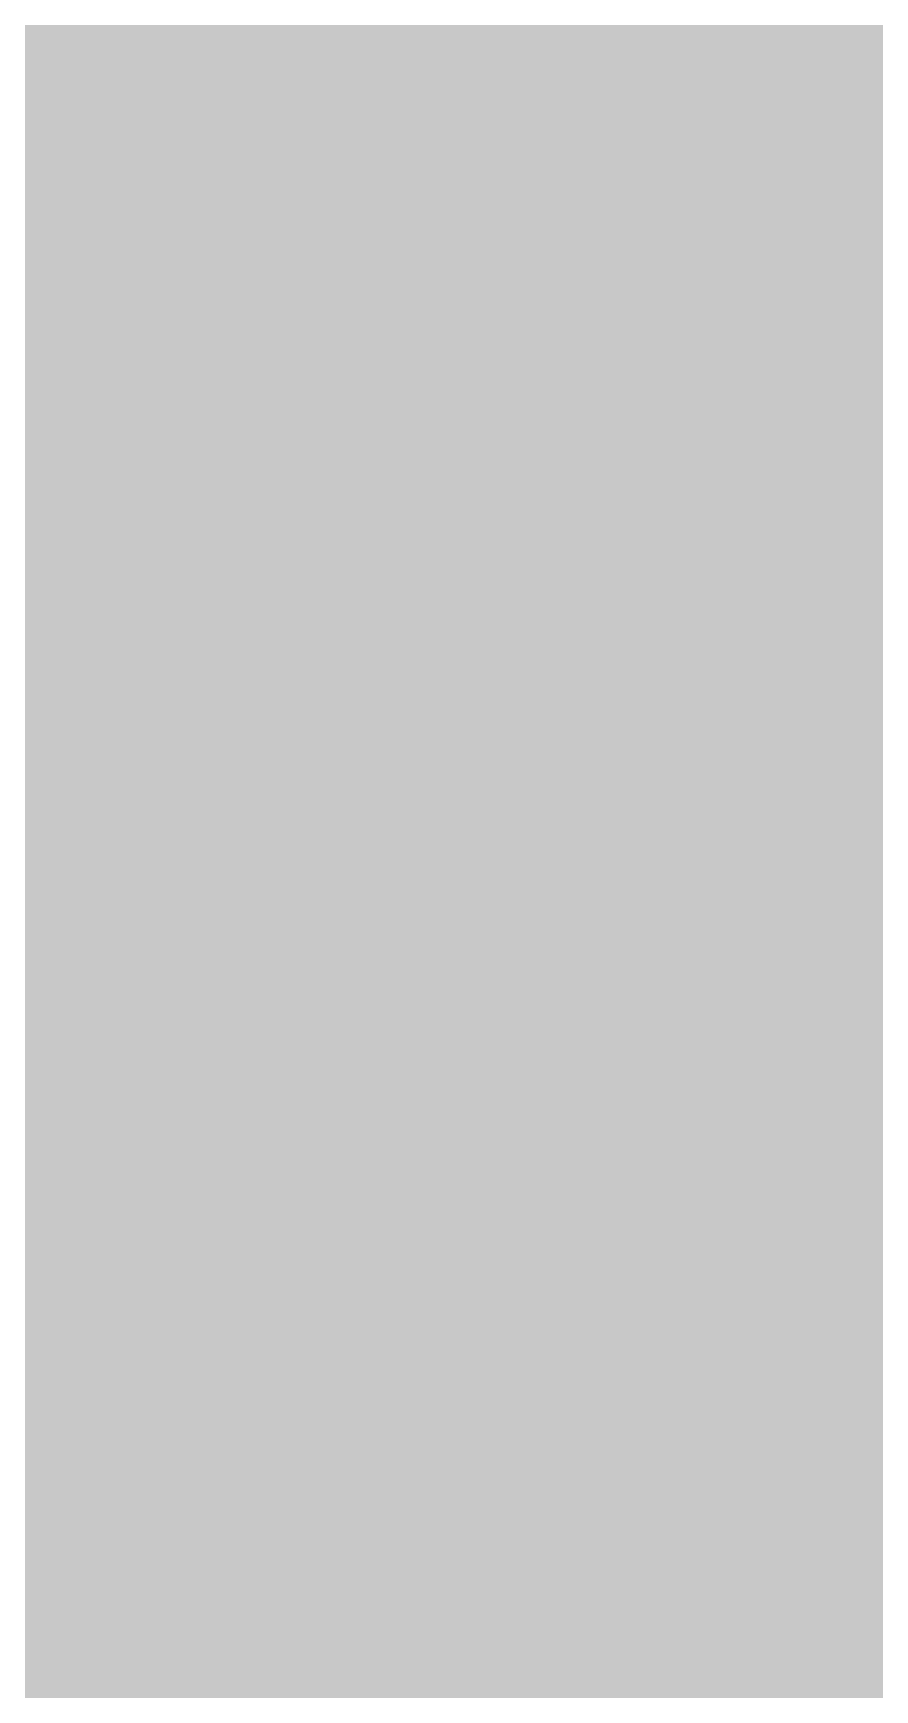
# Model space of a CAD drawing. Header units: millimetres. Extents: x 0 to 212, y 0 to 254.
# Drawn here: x 78.09 to 96.56, y 20.3 to 56.64 of the extents above; entities that cross this region are included whole.
import ezdxf

# ---------------------------------------------------------------- set-up
doc = ezdxf.new("R2010")
doc.units = ezdxf.units.MM

msp = doc.modelspace()

# ---------------------------------------------------------------- hatches: boundary and pattern name
msp.add_hatch(color=254).paths.add_polyline_path([(14.1633, 0.0536), (13.9878, 0.0533), (13.8125, 0.0559), (13.6373, 0.061), (13.462, 0.0686), (13.2893, 0.0787), (13.114, 0.0914), (12.9413, 0.1041), (12.7686, 0.1219), (12.5959, 0.1397), (12.4231, 0.16), (12.2504, 0.1829), (12.0777, 0.2057), (11.9075, 0.2337), (11.7373, 0.2616), (11.5672, 0.2921), (11.397, 0.3251), (11.2268, 0.3607), (11.0592, 0.3988), (10.8915, 0.4369), (10.7239, 0.4775), (10.5562, 0.5207), (10.3886, 0.5664), (10.2235, 0.6121), (10.0584, 0.6629), (9.8933, 0.7137), (9.7307, 0.7671), (9.5682, 0.8204), (9.4056, 0.8788), (9.2431, 0.9373), (9.083, 0.9982), (8.923, 1.0617), (8.763, 1.1252), (8.6055, 1.1938), (8.4455, 1.2624), (8.2906, 1.331), (8.1331, 1.4046), (7.9781, 1.4783), (7.8232, 1.5545), (7.6708, 1.6332), (7.5184, 1.7145), (7.366, 1.7958), (7.2161, 1.8796), (7.0663, 1.966), (6.919, 2.0523), (6.7716, 2.1438), (6.6243, 2.2352), (6.4795, 2.3266), (6.3348, 2.4232), (6.19, 2.5197), (6.0477, 2.6187), (5.908, 2.7178), (5.7683, 2.8194), (5.6286, 2.9235), (5.4915, 3.0302), (5.3543, 3.1369), (5.2197, 3.2461), (5.0851, 3.3579), (4.953, 3.4722), (4.8209, 3.5865), (4.6914, 3.7033), (4.5644, 3.8202), (4.4348, 3.9395), (4.3104, 4.0615), (4.1859, 4.1859), (4.0615, 4.3104), (3.9395, 4.4348), (3.8202, 4.5618), (3.7033, 4.6914), (3.5865, 4.8209), (3.4722, 4.953), (3.3579, 5.0851), (3.2487, 5.2197), (3.1369, 5.3543), (3.0302, 5.4915), (2.9235, 5.6286), (2.8194, 5.7683), (2.7178, 5.908), (2.6187, 6.0477), (2.5197, 6.19), (2.4232, 6.3348), (2.3266, 6.477), (2.2352, 6.6243), (2.1438, 6.7691), (2.0523, 6.9164), (1.966, 7.0663), (1.8796, 7.2161), (1.7958, 7.366), (1.7145, 7.5184), (1.6332, 7.6708), (1.5545, 7.8232), (1.4783, 7.9781), (1.4046, 8.1331), (1.331, 8.2906), (1.2598, 8.4455), (1.1913, 8.603), (1.1252, 8.763), (1.0592, 8.923), (0.9982, 9.083), (0.9373, 9.2431), (0.8763, 9.4056), (0.8204, 9.5682), (0.7645, 9.7307), (0.7112, 9.8933), (0.6604, 10.0584), (0.6121, 10.2235), (0.5639, 10.3911), (0.5207, 10.5562), (0.4775, 10.7239), (0.4343, 10.8915), (0.3962, 11.0592), (0.3607, 11.2268), (0.3251, 11.397), (0.2921, 11.5672), (0.2616, 11.7373), (0.2311, 11.9075), (0.2057, 12.0802), (0.1803, 12.2504), (0.1575, 12.4231), (0.1372, 12.5959), (0.1194, 12.7686), (0.1041, 12.9413), (0.0889, 13.1166), (0.0787, 13.2893), (0.0686, 13.4645), (0.061, 13.6373), (0.0559, 13.8125), (0.0508, 13.9878), (0.0508, 14.163), (0.0522, 239.9425), (0.0508, 240.1164), (0.0559, 240.2916), (0.061, 240.4669), (0.0686, 240.6396), (0.0787, 240.8149), (0.0889, 240.9876), (0.1041, 241.1628), (0.1194, 241.3356), (0.1372, 241.5083), (0.1575, 241.681), (0.1803, 241.8537), (0.2057, 242.0239), (0.2311, 242.1966), (0.2616, 242.3668), (0.2921, 242.537), (0.3251, 242.7072), (0.3607, 242.8748), (0.3962, 243.045), (0.4343, 243.2126), (0.4775, 243.3803), (0.5207, 243.5479), (0.5639, 243.713), (0.6121, 243.8781), (0.6604, 244.0432), (0.7112, 244.2083), (0.7645, 244.3734), (0.8204, 244.536), (0.8763, 244.6985), (0.9373, 244.8611), (0.9982, 245.0211), (1.0592, 245.1811), (1.1252, 245.3411), (1.1913, 245.4986), (1.2598, 245.6561), (1.331, 245.8136), (1.4046, 245.9685), (1.4783, 246.126), (1.5545, 246.2784), (1.6332, 246.4333), (1.7145, 246.5857), (1.7958, 246.7356), (1.8796, 246.888), (1.966, 247.0379), (2.0523, 247.1852), (2.1438, 247.3325), (2.2352, 247.4798), (2.3266, 247.6246), (2.4232, 247.7694), (2.5197, 247.9116), (2.6187, 248.0539), (2.7178, 248.1961), (2.8194, 248.3358), (2.9235, 248.4755), (3.0302, 248.6127), (3.1369, 248.7473), (3.2487, 248.8844), (3.3579, 249.0165), (3.4722, 249.1486), (3.5865, 249.2807), (3.7033, 249.4102), (3.8202, 249.5398), (3.9395, 249.6668), (4.0615, 249.7938), (4.1859, 249.9182), (4.3104, 250.0401), (4.4348, 250.1621), (4.5644, 250.284), (4.6914, 250.4008), (4.8209, 250.5177), (4.953, 250.632), (5.0851, 250.7437), (5.2197, 250.8555), (5.3543, 250.9647), (5.4915, 251.0739), (5.6286, 251.1781), (5.7683, 251.2822), (5.908, 251.3838), (6.0477, 251.4854), (6.19, 251.5845), (6.3348, 251.681), (6.4795, 251.775), (6.6243, 251.8689), (6.7716, 251.9604), (6.919, 252.0493), (7.0663, 252.1382), (7.2161, 252.2245), (7.366, 252.3084), (7.5184, 252.3896), (7.6708, 252.4709), (7.8232, 252.5471), (7.9781, 252.6233), (8.1331, 252.6995), (8.2906, 252.7706), (8.4455, 252.8418), (8.6055, 252.9103), (8.763, 252.9789), (8.923, 253.0424), (9.083, 253.1059), (9.2431, 253.1669), (9.4056, 253.2253), (9.5682, 253.2837), (9.7307, 253.3371), (9.8933, 253.3904), (10.0584, 253.4412), (10.2235, 253.492), (10.3886, 253.5377), (10.5562, 253.5834), (10.7239, 253.6266), (10.8915, 253.6673), (11.0592, 253.7079), (11.2268, 253.7435), (11.397, 253.779), (11.5672, 253.812), (11.7373, 253.8425), (11.9075, 253.8705), (12.0777, 253.8984), (12.2504, 253.9213), (12.4231, 253.9441), (12.5959, 253.9644), (12.7686, 253.9822), (12.9413, 254), (13.114, 254.0127), (13.2893, 254.0254), (13.462, 254.0356), (13.6373, 254.0432), (13.8125, 254.0483), (13.9878, 254.0508), (14.163, 254.0533), (197.6078, 254.0536), (197.7822, 254.0508), (197.9574, 254.0483), (198.1327, 254.0432), (198.3054, 254.0356), (198.4807, 254.0254), (198.6534, 254.0127), (198.8287, 254), (199.0014, 253.9822), (199.1741, 253.9644), (199.3468, 253.9441), (199.5195, 253.9213), (199.6897, 253.8984), (199.8624, 253.8705), (200.0326, 253.8425), (200.2028, 253.812), (200.373, 253.779), (200.5432, 253.7435), (200.7108, 253.7079), (200.8784, 253.6673), (201.0461, 253.6266), (201.2137, 253.5834), (201.3788, 253.5377), (201.5465, 253.492), (201.7116, 253.4412), (201.8767, 253.3904), (202.0392, 253.3371), (202.2018, 253.2837), (202.3643, 253.2253), (202.5269, 253.1669), (202.6869, 253.1059), (202.8469, 253.0424), (203.007, 252.9789), (203.167, 252.9103), (203.3245, 252.8418), (203.4794, 252.7706), (203.6369, 252.6995), (203.7918, 252.6233), (203.9468, 252.5471), (204.0992, 252.4709), (204.2516, 252.3896), (204.404, 252.3084), (204.5538, 252.2245), (204.7037, 252.1382), (204.8535, 252.0493), (205.0009, 251.9604), (205.1456, 251.8689), (205.293, 251.775), (205.4352, 251.681), (205.58, 251.5845), (205.7222, 251.4854), (205.8619, 251.3838), (206.0016, 251.2822), (206.1413, 251.1781), (206.2785, 251.0739), (206.4156, 250.9647), (206.5503, 250.8555), (206.6849, 250.7437), (206.817, 250.632), (206.949, 250.5177), (207.0786, 250.4008), (207.2081, 250.284), (207.3351, 250.1621), (207.4596, 250.0401), (207.584, 249.9182), (207.7085, 249.7938), (207.8304, 249.6668), (207.9498, 249.5398), (208.0666, 249.4102), (208.1835, 249.2807), (208.2978, 249.1486), (208.4121, 249.0165), (208.5238, 248.8844), (208.6331, 248.7473), (208.7397, 248.6127), (208.8464, 248.4755), (208.9506, 248.3358), (209.0522, 248.1961), (209.1512, 248.0539), (209.2503, 247.9116), (209.3468, 247.7694), (209.4433, 247.6246), (209.5348, 247.4798), (209.6262, 247.3325), (209.7176, 247.1852), (209.804, 247.0379), (209.8904, 246.888), (209.9742, 246.7356), (210.0555, 246.5857), (210.1367, 246.4333), (210.2155, 246.2784), (210.2917, 246.126), (210.3653, 245.9685), (210.439, 245.8136), (210.5076, 245.6561), (210.5762, 245.4986), (210.6447, 245.3411), (210.7082, 245.1811), (210.7717, 245.0211), (210.8327, 244.8611), (210.8911, 244.6985), (210.9495, 244.536), (211.0029, 244.3734), (211.0562, 244.2083), (211.107, 244.0432), (211.1578, 243.8781), (211.2035, 243.713), (211.2493, 243.5479), (211.2924, 243.3803), (211.3331, 243.2126), (211.3712, 243.045), (211.4093, 242.8748), (211.4448, 242.7072), (211.4779, 242.537), (211.5083, 242.3668), (211.5363, 242.1966), (211.5642, 242.0239), (211.5871, 241.8537), (211.6099, 241.681), (211.6303, 241.5083), (211.648, 241.3356), (211.6658, 241.1628), (211.6785, 240.9876), (211.6912, 240.8149), (211.7014, 240.6396), (211.709, 240.4669), (211.7141, 240.2916), (211.7166, 240.1164), (211.7166, 239.9411), (211.7189, 14.1647), (211.7166, 13.9878), (211.7141, 13.8125), (211.709, 13.6373), (211.7014, 13.4645), (211.6912, 13.2893), (211.6785, 13.1166), (211.6658, 12.9413), (211.648, 12.7686), (211.6303, 12.5959), (211.6099, 12.4231), (211.5871, 12.2504), (211.5642, 12.0802), (211.5363, 11.9075), (211.5083, 11.7373), (211.4779, 11.5672), (211.4448, 11.397), (211.4093, 11.2268), (211.3712, 11.0592), (211.3331, 10.8915), (211.2924, 10.7239), (211.2493, 10.5562), (211.2035, 10.3911), (211.1578, 10.2235), (211.107, 10.0584), (211.0562, 9.8933), (211.0029, 9.7307), (210.9495, 9.5682), (210.8911, 9.4056), (210.8327, 9.2431), (210.7717, 9.083), (210.7082, 8.923), (210.6447, 8.763), (210.5762, 8.603), (210.5076, 8.4455), (210.439, 8.2906), (210.3653, 8.1331), (210.2917, 7.9781), (210.2155, 7.8232), (210.1367, 7.6708), (210.0555, 7.5184), (209.9742, 7.366), (209.8904, 7.2161), (209.804, 7.0663), (209.7176, 6.9164), (209.6262, 6.7691), (209.5348, 6.6243), (209.4433, 6.477), (209.3468, 6.3348), (209.2503, 6.19), (209.1512, 6.0477), (209.0522, 5.908), (208.9506, 5.7683), (208.8464, 5.6286), (208.7397, 5.4915), (208.6331, 5.3543), (208.5238, 5.2197), (208.4121, 5.0851), (208.2978, 4.953), (208.1835, 4.8209), (208.0666, 4.6914), (207.9498, 4.5618), (207.8304, 4.4348), (207.7085, 4.3104), (207.584, 4.1859), (207.4596, 4.0615), (207.3351, 3.9395), (207.2081, 3.8202), (207.0786, 3.7033), (206.949, 3.5865), (206.817, 3.4722), (206.6849, 3.3579), (206.5503, 3.2461), (206.4156, 3.1369), (206.2785, 3.0302), (206.1413, 2.9235), (206.0016, 2.8194), (205.8619, 2.7178), (205.7222, 2.6187), (205.58, 2.5197), (205.4352, 2.4232), (205.293, 2.3266), (205.1456, 2.2352), (205.0009, 2.1438), (204.8535, 2.0523), (204.7037, 1.966), (204.5538, 1.8796), (204.404, 1.7958), (204.2516, 1.7145), (204.0992, 1.6332), (203.9468, 1.5545), (203.7918, 1.4783), (203.6369, 1.4046), (203.4794, 1.331), (203.3245, 1.2624), (203.167, 1.1938), (203.007, 1.1252), (202.8469, 1.0617), (202.6869, 0.9982), (202.5269, 0.9373), (202.3643, 0.8788), (202.2018, 0.8204), (202.0392, 0.7671), (201.8767, 0.7137), (201.7116, 0.6629), (201.5465, 0.6121), (201.3788, 0.5664), (201.2137, 0.5207), (201.0461, 0.4775), (200.8784, 0.4369), (200.7108, 0.3988), (200.5432, 0.3607), (200.373, 0.3251), (200.2028, 0.2921), (200.0326, 0.2616), (199.8624, 0.2337), (199.6897, 0.2057), (199.5195, 0.1829), (199.3468, 0.16), (199.1741, 0.1397), (199.0014, 0.1219), (198.8287, 0.1041), (198.6534, 0.0914), (198.4807, 0.0787), (198.3054, 0.0686), (198.1327, 0.061), (197.9574, 0.0559), (197.7822, 0.0533), (197.6069, 0.0533)])
h = msp.add_hatch(color=59)
edge = h.paths.add_edge_path()
edge.add_line((81.6501, 30.0037), (81.6508, 29.6875))
edge.add_line((81.6508, 29.6875), (81.6559, 29.3802))
edge.add_line((81.6559, 29.3802), (81.6635, 29.0779))
edge.add_line((81.6635, 29.0779), (81.6762, 28.7833))
edge.add_line((81.6762, 28.7833), (81.6915, 28.4937))
edge.add_line((81.6915, 28.4937), (81.7093, 28.2118))
edge.add_line((81.7093, 28.2118), (81.7321, 27.9349))
edge.add_line((81.7321, 27.9349), (81.7575, 27.6657))
edge.add_line((81.7575, 27.6657), (81.7855, 27.4015))
edge.add_line((81.7855, 27.4015), (81.8185, 27.1424))
edge.add_line((81.8185, 27.1424), (81.854, 26.891))
edge.add_line((81.854, 26.891), (81.8921, 26.6446))
edge.add_line((81.8921, 26.6446), (81.9328, 26.4033))
edge.add_line((81.9328, 26.4033), (81.9785, 26.1696))
edge.add_line((81.9785, 26.1696), (82.0268, 25.941))
edge.add_line((82.0268, 25.941), (82.0776, 25.7175))
edge.add_line((82.0776, 25.7175), (82.1309, 25.4991))
edge.add_line((82.1309, 25.4991), (82.1893, 25.2882))
edge.add_line((82.1893, 25.2882), (82.2503, 25.0825))
edge.add_line((82.2503, 25.0825), (82.3138, 24.8818))
edge.add_line((82.3138, 24.8818), (82.3798, 24.6863))
edge.add_line((82.3798, 24.6863), (82.4484, 24.4983))
edge.add_line((82.4484, 24.4983), (82.5221, 24.3129))
edge.add_line((82.5221, 24.3129), (82.5983, 24.1351))
edge.add_line((82.5983, 24.1351), (82.677, 23.9624))
edge.add_line((82.677, 23.9624), (82.7583, 23.7947))
edge.add_line((82.7583, 23.7947), (82.8421, 23.6322))
edge.add_line((82.8421, 23.6322), (82.9285, 23.4747))
edge.add_line((82.9285, 23.4747), (83.0199, 23.3223))
edge.add_line((83.0199, 23.3223), (83.1113, 23.175))
edge.add_line((83.1113, 23.175), (83.2079, 23.0327))
edge.add_line((83.2079, 23.0327), (83.3069, 22.8956))
edge.add_line((83.3069, 22.8956), (83.4085, 22.7609))
edge.add_line((83.4085, 22.7609), (83.5127, 22.6339))
edge.add_line((83.5127, 22.6339), (83.6193, 22.512))
edge.add_line((83.6193, 22.512), (83.7286, 22.3952))
edge.add_line((83.7286, 22.3952), (83.8403, 22.2809))
edge.add_line((83.8403, 22.2809), (83.9572, 22.1742))
edge.add_line((83.9572, 22.1742), (84.074, 22.0701))
edge.add_line((84.074, 22.0701), (84.1934, 21.971))
edge.add_line((84.1934, 21.971), (84.3178, 21.877))
edge.add_line((84.3178, 21.877), (84.4423, 21.7881))
edge.add_line((84.4423, 21.7881), (84.5718, 21.7018))
edge.add_line((84.5718, 21.7018), (84.7014, 21.6205))
edge.add_line((84.7014, 21.6205), (84.836, 21.5443))
edge.add_line((84.836, 21.5443), (84.9706, 21.4732))
edge.add_line((84.9706, 21.4732), (85.1103, 21.4046))
edge.add_line((85.1103, 21.4046), (85.25, 21.3411))
edge.add_line((85.25, 21.3411), (85.3923, 21.2827))
edge.add_line((85.3923, 21.2827), (85.5396, 21.2268))
edge.add_line((85.5396, 21.2268), (85.6869, 21.176))
edge.add_line((85.6869, 21.176), (85.8368, 21.1277))
edge.add_line((85.8368, 21.1277), (85.9917, 21.0871))
edge.add_line((85.9917, 21.0871), (86.1466, 21.0464))
edge.add_line((86.1466, 21.0464), (86.3041, 21.0109))
edge.add_line((86.3041, 21.0109), (86.4641, 20.9804))
edge.add_line((86.4641, 20.9804), (86.6242, 20.9525))
edge.add_line((86.6242, 20.9525), (86.7893, 20.9296))
edge.add_line((86.7893, 20.9296), (86.9569, 20.9093))
edge.add_line((86.9569, 20.9093), (87.1245, 20.894))
edge.add_line((87.1245, 20.894), (87.2973, 20.8813))
edge.add_line((87.2973, 20.8813), (87.47, 20.8737))
edge.add_line((87.47, 20.8737), (87.6452, 20.8686))
edge.add_line((87.6452, 20.8686), (87.823, 20.8661))
edge.add_line((87.823, 20.8661), (87.95, 20.8661))
edge.add_line((87.95, 20.8661), (88.0745, 20.8686))
edge.add_line((88.0745, 20.8686), (88.1964, 20.8737))
edge.add_line((88.1964, 20.8737), (88.3183, 20.8788))
edge.add_line((88.3183, 20.8788), (88.4377, 20.889))
edge.add_line((88.4377, 20.889), (88.5546, 20.8966))
edge.add_line((88.5546, 20.8966), (88.6714, 20.9093))
edge.add_line((88.6714, 20.9093), (88.7857, 20.9194))
edge.add_line((88.7857, 20.9194), (88.9, 20.9347))
edge.add_line((88.9, 20.9347), (89.0092, 20.9499))
edge.add_line((89.0092, 20.9499), (89.121, 20.9677))
edge.add_line((89.121, 20.9677), (89.2277, 20.9855))
edge.add_line((89.2277, 20.9855), (89.3343, 21.0058))
edge.add_line((89.3343, 21.0058), (89.4385, 21.0287))
edge.add_line((89.4385, 21.0287), (89.5426, 21.0515))
edge.add_line((89.5426, 21.0515), (89.6442, 21.0769))
edge.add_line((89.6442, 21.0769), (89.7458, 21.1023))
edge.add_line((89.7458, 21.1023), (89.8449, 21.1303))
edge.add_line((89.8449, 21.1303), (89.9414, 21.1582))
edge.add_line((89.9414, 21.1582), (90.0379, 21.1887))
edge.add_line((90.0379, 21.1887), (90.1319, 21.2192))
edge.add_line((90.1319, 21.2192), (90.2233, 21.2522))
edge.add_line((90.2233, 21.2522), (90.3148, 21.2877))
edge.add_line((90.3148, 21.2877), (90.4062, 21.3208))
edge.add_line((90.4062, 21.3208), (90.4951, 21.3589))
edge.add_line((90.4951, 21.3589), (90.5815, 21.397))
edge.add_line((90.5815, 21.397), (90.6678, 21.4351))
edge.add_line((90.6678, 21.4351), (90.7517, 21.4757))
edge.add_line((90.7517, 21.4757), (90.8355, 21.5163))
edge.add_line((90.8355, 21.5163), (90.9168, 21.5595))
edge.add_line((90.9168, 21.5595), (90.998, 21.6027))
edge.add_line((90.998, 21.6027), (91.0768, 21.6459))
edge.add_line((91.0768, 21.6459), (91.1555, 21.6916))
edge.add_line((91.1555, 21.6916), (91.2317, 21.7399))
edge.add_line((91.2317, 21.7399), (91.3054, 21.7856))
edge.add_line((91.3054, 21.7856), (91.3816, 21.8338))
edge.add_line((91.3816, 21.8338), (91.4527, 21.8846))
edge.add_line((91.4527, 21.8846), (91.5264, 21.9354))
edge.add_line((91.5264, 21.9354), (91.5949, 21.9862))
edge.add_line((91.5949, 21.9862), (91.6661, 22.0396))
edge.add_line((91.6661, 22.0396), (91.7321, 22.0929))
edge.add_line((91.7321, 22.0929), (91.8007, 22.1463))
edge.add_line((91.8007, 22.1463), (91.8667, 22.2021))
edge.add_line((91.8667, 22.2021), (91.9302, 22.258))
edge.add_line((91.9302, 22.258), (91.9937, 22.3139))
edge.add_line((91.9937, 22.3139), (92.0572, 22.3723))
edge.add_line((92.0572, 22.3723), (92.1182, 22.4282))
edge.add_line((92.1182, 22.4282), (92.1791, 22.4892))
edge.add_line((92.1791, 22.4892), (92.2376, 22.5476))
edge.add_line((92.2376, 22.5476), (92.296, 22.6085))
edge.add_line((92.296, 22.6085), (92.3519, 22.6695))
edge.add_line((92.3519, 22.6695), (92.4077, 22.7305))
edge.add_line((92.4077, 22.7305), (92.4636, 22.794))
edge.add_line((92.4636, 22.794), (92.517, 22.8549))
edge.add_line((92.517, 22.8549), (92.5703, 22.9184))
edge.add_line((92.5703, 22.9184), (92.6236, 22.9819))
edge.add_line((92.6236, 22.9819), (92.6744, 23.048))
edge.add_line((92.6744, 23.048), (92.7252, 23.1115))
edge.add_line((92.7252, 23.1115), (92.7735, 23.1775))
edge.add_line((92.7735, 23.1775), (92.8218, 23.2435))
edge.add_line((92.8218, 23.2435), (92.87, 23.3096))
edge.add_line((92.87, 23.3096), (92.9157, 23.3782))
edge.add_line((92.9157, 23.3782), (92.964, 23.4442))
edge.add_line((92.964, 23.4442), (93.0072, 23.5128))
edge.add_line((93.0072, 23.5128), (93.5041, 21.2203))
edge.add_line((93.5041, 21.2203), (96.2201, 21.2203))
edge.add_line((96.2201, 21.2203), (96.2201, 45.9133))
edge.add_line((96.2201, 45.9133), (92.6222, 45.9133))
edge.add_line((92.6222, 45.9133), (92.6222, 39.2119))
edge.add_line((92.6222, 39.2119), (92.5779, 39.2303))
edge.add_line((92.5779, 39.2303), (92.5347, 39.2506))
edge.add_line((92.5347, 39.2506), (92.4916, 39.2684))
edge.add_line((92.4916, 39.2684), (92.4458, 39.2887))
edge.add_line((92.4458, 39.2887), (92.4027, 39.3065))
edge.add_line((92.4027, 39.3065), (92.3569, 39.3243))
edge.add_line((92.3569, 39.3243), (92.3138, 39.3446))
edge.add_line((92.3138, 39.3446), (92.268, 39.3624))
edge.add_line((92.268, 39.3624), (92.2223, 39.3802))
edge.add_line((92.2223, 39.3802), (92.1791, 39.3979))
edge.add_line((92.1791, 39.3979), (92.1334, 39.4157))
edge.add_line((92.1334, 39.4157), (92.0877, 39.431))
edge.add_line((92.0877, 39.431), (92.0394, 39.4487))
edge.add_line((92.0394, 39.4487), (91.9937, 39.4665))
edge.add_line((91.9937, 39.4665), (91.948, 39.4818))
edge.add_line((91.948, 39.4818), (91.8997, 39.4995))
edge.add_line((91.8997, 39.4995), (91.854, 39.5148))
edge.add_line((91.854, 39.5148), (91.8058, 39.53))
edge.add_line((91.8058, 39.53), (91.76, 39.5453))
edge.add_line((91.76, 39.5453), (91.7118, 39.5605))
edge.add_line((91.7118, 39.5605), (91.6635, 39.5757))
edge.add_line((91.6635, 39.5757), (91.6153, 39.591))
edge.add_line((91.6153, 39.591), (91.567, 39.6037))
edge.add_line((91.567, 39.6037), (91.5187, 39.6189))
edge.add_line((91.5187, 39.6189), (91.4705, 39.6316))
edge.add_line((91.4705, 39.6316), (91.4197, 39.6469))
edge.add_line((91.4197, 39.6469), (91.3714, 39.6596))
edge.add_line((91.3714, 39.6596), (91.3206, 39.6723))
edge.add_line((91.3206, 39.6723), (91.2724, 39.685))
edge.add_line((91.2724, 39.685), (91.2216, 39.6977))
edge.add_line((91.2216, 39.6977), (91.1708, 39.7104))
edge.add_line((91.1708, 39.7104), (91.1225, 39.7205))
edge.add_line((91.1225, 39.7205), (91.0717, 39.7332))
edge.add_line((91.0717, 39.7332), (91.0209, 39.7434))
edge.add_line((91.0209, 39.7434), (90.9701, 39.7535))
edge.add_line((90.9701, 39.7535), (90.9168, 39.7637))
edge.add_line((90.9168, 39.7637), (90.866, 39.7739))
edge.add_line((90.866, 39.7739), (90.8152, 39.784))
edge.add_line((90.8152, 39.784), (90.7644, 39.7942))
edge.add_line((90.7644, 39.7942), (90.711, 39.8043))
edge.add_line((90.711, 39.8043), (90.6602, 39.812))
edge.add_line((90.6602, 39.812), (90.6069, 39.8196))
edge.add_line((90.6069, 39.8196), (90.5535, 39.8297))
edge.add_line((90.5535, 39.8297), (90.5027, 39.8374))
edge.add_line((90.5027, 39.8374), (90.4494, 39.845))
edge.add_line((90.4494, 39.845), (90.3961, 39.8501))
edge.add_line((90.3961, 39.8501), (90.3427, 39.8577))
edge.add_line((90.3427, 39.8577), (90.2894, 39.8653))
edge.add_line((90.2894, 39.8653), (90.236, 39.8704))
edge.add_line((90.236, 39.8704), (90.1827, 39.8755))
edge.add_line((90.1827, 39.8755), (90.1268, 39.8805))
edge.add_line((90.1268, 39.8805), (90.0735, 39.8856))
edge.add_line((90.0735, 39.8856), (90.0201, 39.8907))
edge.add_line((90.0201, 39.8907), (89.9643, 39.8958))
edge.add_line((89.9643, 39.8958), (89.9109, 39.8983))
edge.add_line((89.9109, 39.8983), (89.855, 39.9009))
edge.add_line((89.855, 39.9009), (89.7992, 39.9059))
edge.add_line((89.7992, 39.9059), (89.7458, 39.9085))
edge.add_line((89.7458, 39.9085), (89.6899, 39.9085))
edge.add_line((89.6899, 39.9085), (89.6341, 39.911))
edge.add_line((89.6341, 39.911), (89.5782, 39.9136))
edge.add_line((89.5782, 39.9136), (89.5223, 39.9136))
edge.add_line((89.5223, 39.9136), (89.4664, 39.9136))
edge.add_line((89.4664, 39.9136), (89.4105, 39.9161))
edge.add_line((89.4105, 39.9161), (89.1794, 39.9136))
edge.add_line((89.1794, 39.9136), (88.9533, 39.9059))
edge.add_line((88.9533, 39.9059), (88.7298, 39.8958))
edge.add_line((88.7298, 39.8958), (88.5088, 39.878))
edge.add_line((88.5088, 39.878), (88.2904, 39.8577))
edge.add_line((88.2904, 39.8577), (88.077, 39.8323))
edge.add_line((88.077, 39.8323), (87.8662, 39.8043))
edge.add_line((87.8662, 39.8043), (87.6579, 39.7688))
edge.add_line((87.6579, 39.7688), (87.4547, 39.7307))
edge.add_line((87.4547, 39.7307), (87.2515, 39.6875))
edge.add_line((87.2515, 39.6875), (87.0534, 39.6392))
edge.add_line((87.0534, 39.6392), (86.8604, 39.5859))
edge.add_line((86.8604, 39.5859), (86.6673, 39.53))
edge.add_line((86.6673, 39.53), (86.4794, 39.4665))
edge.add_line((86.4794, 39.4665), (86.294, 39.4005))
edge.add_line((86.294, 39.4005), (86.1136, 39.3294))
edge.add_line((86.1136, 39.3294), (85.9358, 39.2532))
edge.add_line((85.9358, 39.2532), (85.7606, 39.1719))
edge.add_line((85.7606, 39.1719), (85.5904, 39.0855))
edge.add_line((85.5904, 39.0855), (85.4202, 38.9941))
edge.add_line((85.4202, 38.9941), (85.2576, 38.8976))
edge.add_line((85.2576, 38.8976), (85.0951, 38.7985))
edge.add_line((85.0951, 38.7985), (84.9376, 38.6918))
edge.add_line((84.9376, 38.6918), (84.7827, 38.5826))
edge.add_line((84.7827, 38.5826), (84.6328, 38.4683))
edge.add_line((84.6328, 38.4683), (84.4855, 38.3489))
edge.add_line((84.4855, 38.3489), (84.3432, 38.2219))
edge.add_line((84.3432, 38.2219), (84.201, 38.0924))
edge.add_line((84.201, 38.0924), (84.0664, 37.9578))
edge.add_line((84.0664, 37.9578), (83.9318, 37.8181))
edge.add_line((83.9318, 37.8181), (83.8022, 37.6733))
edge.add_line((83.8022, 37.6733), (83.6778, 37.526))
edge.add_line((83.6778, 37.526), (83.5558, 37.371))
edge.add_line((83.5558, 37.371), (83.4365, 37.211))
edge.add_line((83.4365, 37.211), (83.3222, 37.0459))
edge.add_line((83.3222, 37.0459), (83.2104, 36.8757))
edge.add_line((83.2104, 36.8757), (83.1037, 36.7005))
edge.add_line((83.1037, 36.7005), (82.9996, 36.5201))
edge.add_line((82.9996, 36.5201), (82.898, 36.3372))
edge.add_line((82.898, 36.3372), (82.8015, 36.1467))
edge.add_line((82.8015, 36.1467), (82.71, 35.9512))
edge.add_line((82.71, 35.9512), (82.6211, 35.7505))
edge.add_line((82.6211, 35.7505), (82.5348, 35.5448))
edge.add_line((82.5348, 35.5448), (82.4535, 35.3339))
edge.add_line((82.4535, 35.3339), (82.3773, 35.118))
edge.add_line((82.3773, 35.118), (82.3036, 34.8971))
edge.add_line((82.3036, 34.8971), (82.2325, 34.671))
edge.add_line((82.2325, 34.671), (82.1665, 34.4373))
edge.add_line((82.1665, 34.4373), (82.1055, 34.2011))
edge.add_line((82.1055, 34.2011), (82.0471, 33.9598))
edge.add_line((82.0471, 33.9598), (81.9912, 33.7109))
edge.add_line((81.9912, 33.7109), (81.9429, 33.4594))
edge.add_line((81.9429, 33.4594), (81.8947, 33.2003))
edge.add_line((81.8947, 33.2003), (81.854, 32.9362))
edge.add_line((81.854, 32.9362), (81.8134, 32.6669))
edge.add_line((81.8134, 32.6669), (81.7804, 32.3926))
edge.add_line((81.7804, 32.3926), (81.7499, 32.1132))
edge.add_line((81.7499, 32.1132), (81.722, 31.8287))
edge.add_line((81.722, 31.8287), (81.6991, 31.5366))
edge.add_line((81.6991, 31.5366), (81.6813, 31.242))
edge.add_line((81.6813, 31.242), (81.6661, 30.9397))
edge.add_line((81.6661, 30.9397), (81.6559, 30.6324))
edge.add_line((81.6559, 30.6324), (81.6508, 30.32))
edge.add_line((81.6508, 30.32), (81.6483, 30.0025))
edge = h.paths.add_edge_path(flags=16)
edge.add_line((88.918, 23.7239), (88.7933, 23.7236))
edge.add_line((88.7933, 23.7236), (88.6739, 23.7261))
edge.add_line((88.6739, 23.7261), (88.5546, 23.7312))
edge.add_line((88.5546, 23.7312), (88.4403, 23.7388))
edge.add_line((88.4403, 23.7388), (88.3285, 23.749))
edge.add_line((88.3285, 23.749), (88.2167, 23.7617))
edge.add_line((88.2167, 23.7617), (88.1075, 23.7744))
edge.add_line((88.1075, 23.7744), (88.0034, 23.7896))
edge.add_line((88.0034, 23.7896), (87.8992, 23.81))
edge.add_line((87.8992, 23.81), (87.7976, 23.8303))
edge.add_line((87.7976, 23.8303), (87.6986, 23.8531))
edge.add_line((87.6986, 23.8531), (87.6021, 23.8785))
edge.add_line((87.6021, 23.8785), (87.5081, 23.909))
edge.add_line((87.5081, 23.909), (87.4166, 23.9395))
edge.add_line((87.4166, 23.9395), (87.3252, 23.9725))
edge.add_line((87.3252, 23.9725), (87.2388, 24.0081))
edge.add_line((87.2388, 24.0081), (87.1525, 24.0487))
edge.add_line((87.1525, 24.0487), (87.0687, 24.0894))
edge.add_line((87.0687, 24.0894), (86.9899, 24.1325))
edge.add_line((86.9899, 24.1325), (86.9086, 24.1808))
edge.add_line((86.9086, 24.1808), (86.8324, 24.2316))
edge.add_line((86.8324, 24.2316), (86.7588, 24.2849))
edge.add_line((86.7588, 24.2849), (86.6851, 24.3383))
edge.add_line((86.6851, 24.3383), (86.6165, 24.3992))
edge.add_line((86.6165, 24.3992), (86.548, 24.4602))
edge.add_line((86.548, 24.4602), (86.4819, 24.5237))
edge.add_line((86.4819, 24.5237), (86.4159, 24.5923))
edge.add_line((86.4159, 24.5923), (86.3549, 24.6634))
edge.add_line((86.3549, 24.6634), (86.294, 24.7371))
edge.add_line((86.294, 24.7371), (86.2355, 24.8158))
edge.add_line((86.2355, 24.8158), (86.1797, 24.8971))
edge.add_line((86.1797, 24.8971), (86.1263, 24.9809))
edge.add_line((86.1263, 24.9809), (86.073, 25.0673))
edge.add_line((86.073, 25.0673), (86.0222, 25.1587))
edge.add_line((86.0222, 25.1587), (85.9739, 25.2527))
edge.add_line((85.9739, 25.2527), (85.9282, 25.3492))
edge.add_line((85.9282, 25.3492), (85.8825, 25.4508))
edge.add_line((85.8825, 25.4508), (85.8393, 25.5549))
edge.add_line((85.8393, 25.5549), (85.7987, 25.6642))
edge.add_line((85.7987, 25.6642), (85.7606, 25.7759))
edge.add_line((85.7606, 25.7759), (85.7225, 25.8902))
edge.add_line((85.7225, 25.8902), (85.6869, 26.0096))
edge.add_line((85.6869, 26.0096), (85.6513, 26.1315))
edge.add_line((85.6513, 26.1315), (85.6209, 26.2585))
edge.add_line((85.6209, 26.2585), (85.5904, 26.3881))
edge.add_line((85.5904, 26.3881), (85.5624, 26.5227))
edge.add_line((85.5624, 26.5227), (85.5345, 26.6624))
edge.add_line((85.5345, 26.6624), (85.5091, 26.8046))
edge.add_line((85.5091, 26.8046), (85.4862, 26.9494))
edge.add_line((85.4862, 26.9494), (85.4634, 27.0993))
edge.add_line((85.4634, 27.0993), (85.4431, 27.2542))
edge.add_line((85.4431, 27.2542), (85.4253, 27.4142))
edge.add_line((85.4253, 27.4142), (85.4075, 27.5768))
edge.add_line((85.4075, 27.5768), (85.3923, 27.7419))
edge.add_line((85.3923, 27.7419), (85.377, 27.9146))
edge.add_line((85.377, 27.9146), (85.3643, 28.0899))
edge.add_line((85.3643, 28.0899), (85.3542, 28.2677))
edge.add_line((85.3542, 28.2677), (85.344, 28.4531))
edge.add_line((85.344, 28.4531), (85.3364, 28.641))
edge.add_line((85.3364, 28.641), (85.3313, 28.8341))
edge.add_line((85.3313, 28.8341), (85.3262, 29.0297))
edge.add_line((85.3262, 29.0297), (85.3211, 29.2329))
edge.add_line((85.3211, 29.2329), (85.3186, 29.4386))
edge.add_line((85.3186, 29.4386), (85.3186, 29.6494))
edge.add_line((85.3186, 29.6494), (85.3186, 29.8958))
edge.add_line((85.3186, 29.8958), (85.3211, 30.1396))
edge.add_line((85.3211, 30.1396), (85.3262, 30.3784))
edge.add_line((85.3262, 30.3784), (85.3313, 30.6121))
edge.add_line((85.3313, 30.6121), (85.3364, 30.8407))
edge.add_line((85.3364, 30.8407), (85.3465, 31.0642))
edge.add_line((85.3465, 31.0642), (85.3567, 31.2826))
edge.add_line((85.3567, 31.2826), (85.3694, 31.4985))
edge.add_line((85.3694, 31.4985), (85.3821, 31.7068))
edge.add_line((85.3821, 31.7068), (85.3973, 31.9126))
edge.add_line((85.3973, 31.9126), (85.4151, 32.1158))
edge.add_line((85.4151, 32.1158), (85.4329, 32.3113))
edge.add_line((85.4329, 32.3113), (85.4532, 32.5044))
edge.add_line((85.4532, 32.5044), (85.4786, 32.6923))
edge.add_line((85.4786, 32.6923), (85.5015, 32.8752))
edge.add_line((85.5015, 32.8752), (85.5294, 33.0556))
edge.add_line((85.5294, 33.0556), (85.5574, 33.2308))
edge.add_line((85.5574, 33.2308), (85.5878, 33.401))
edge.add_line((85.5878, 33.401), (85.6209, 33.5661))
edge.add_line((85.6209, 33.5661), (85.6564, 33.7287))
edge.add_line((85.6564, 33.7287), (85.6945, 33.8861))
edge.add_line((85.6945, 33.8861), (85.7352, 34.0411))
edge.add_line((85.7352, 34.0411), (85.7758, 34.1884))
edge.add_line((85.7758, 34.1884), (85.8215, 34.3357))
edge.add_line((85.8215, 34.3357), (85.8672, 34.4754))
edge.add_line((85.8672, 34.4754), (85.9155, 34.6126))
edge.add_line((85.9155, 34.6126), (85.9663, 34.7472))
edge.add_line((85.9663, 34.7472), (86.0222, 34.8742))
edge.add_line((86.0222, 34.8742), (86.0781, 35.0012))
edge.add_line((86.0781, 35.0012), (86.1365, 35.1206))
edge.add_line((86.1365, 35.1206), (86.1974, 35.2374))
edge.add_line((86.1974, 35.2374), (86.2609, 35.3517))
edge.add_line((86.2609, 35.3517), (86.3295, 35.4609))
edge.add_line((86.3295, 35.4609), (86.3981, 35.5676))
edge.add_line((86.3981, 35.5676), (86.4692, 35.6667))
edge.add_line((86.4692, 35.6667), (86.5454, 35.7657))
edge.add_line((86.5454, 35.7657), (86.6216, 35.8597))
edge.add_line((86.6216, 35.8597), (86.7029, 35.9486))
edge.add_line((86.7029, 35.9486), (86.7867, 36.035))
edge.add_line((86.7867, 36.035), (86.8731, 36.1188))
edge.add_line((86.8731, 36.1188), (86.962, 36.1975))
edge.add_line((86.962, 36.1975), (87.0534, 36.2737))
edge.add_line((87.0534, 36.2737), (87.1474, 36.3449))
edge.add_line((87.1474, 36.3449), (87.2465, 36.4134))
edge.add_line((87.2465, 36.4134), (87.3481, 36.4769))
edge.add_line((87.3481, 36.4769), (87.4522, 36.5379))
edge.add_line((87.4522, 36.5379), (87.5589, 36.5963))
edge.add_line((87.5589, 36.5963), (87.6706, 36.6497))
edge.add_line((87.6706, 36.6497), (87.7824, 36.7005))
edge.add_line((87.7824, 36.7005), (87.9018, 36.7462))
edge.add_line((87.9018, 36.7462), (88.0212, 36.7919))
edge.add_line((88.0212, 36.7919), (88.1456, 36.83))
edge.add_line((88.1456, 36.83), (88.2726, 36.8681))
edge.add_line((88.2726, 36.8681), (88.4022, 36.9011))
edge.add_line((88.4022, 36.9011), (88.5368, 36.9316))
edge.add_line((88.5368, 36.9316), (88.6739, 36.957))
edge.add_line((88.6739, 36.957), (88.8162, 36.9824))
edge.add_line((88.8162, 36.9824), (88.961, 37.0027))
edge.add_line((88.961, 37.0027), (89.1083, 37.0205))
edge.add_line((89.1083, 37.0205), (89.2607, 37.0332))
edge.add_line((89.2607, 37.0332), (89.4156, 37.0434))
edge.add_line((89.4156, 37.0434), (89.5756, 37.051))
edge.add_line((89.5756, 37.051), (89.7382, 37.0561))
edge.add_line((89.7382, 37.0561), (89.9058, 37.0586))
edge.add_line((89.9058, 37.0586), (89.9414, 37.0586))
edge.add_line((89.9414, 37.0586), (89.9795, 37.0586))
edge.add_line((89.9795, 37.0586), (90.0151, 37.0561))
edge.add_line((90.0151, 37.0561), (90.0532, 37.0561))
edge.add_line((90.0532, 37.0561), (90.0913, 37.0561))
edge.add_line((90.0913, 37.0561), (90.1294, 37.0535))
edge.add_line((90.1294, 37.0535), (90.1675, 37.051))
edge.add_line((90.1675, 37.051), (90.2056, 37.051))
edge.add_line((90.2056, 37.051), (90.2462, 37.0484))
edge.add_line((90.2462, 37.0484), (90.2843, 37.0459))
edge.add_line((90.2843, 37.0459), (90.3249, 37.0434))
edge.add_line((90.3249, 37.0434), (90.3656, 37.0408))
edge.add_line((90.3656, 37.0408), (90.4062, 37.0383))
edge.add_line((90.4062, 37.0383), (90.4469, 37.0332))
edge.add_line((90.4469, 37.0332), (90.4875, 37.0307))
edge.add_line((90.4875, 37.0307), (90.5281, 37.0256))
edge.add_line((90.5281, 37.0256), (90.5688, 37.023))
edge.add_line((90.5688, 37.023), (90.6094, 37.018))
edge.add_line((90.6094, 37.018), (90.6526, 37.0154))
edge.add_line((90.6526, 37.0154), (90.6932, 37.0103))
edge.add_line((90.6932, 37.0103), (90.7364, 37.0053))
edge.add_line((90.7364, 37.0053), (90.7771, 37.0002))
edge.add_line((90.7771, 37.0002), (90.8202, 36.9951))
edge.add_line((90.8202, 36.9951), (90.8634, 36.99))
edge.add_line((90.8634, 36.99), (90.9066, 36.9824))
edge.add_line((90.9066, 36.9824), (90.9498, 36.9773))
edge.add_line((90.9498, 36.9773), (90.993, 36.9722))
edge.add_line((90.993, 36.9722), (91.0361, 36.9646))
edge.add_line((91.0361, 36.9646), (91.0793, 36.9595))
edge.add_line((91.0793, 36.9595), (91.1225, 36.9519))
edge.add_line((91.1225, 36.9519), (91.1657, 36.9468))
edge.add_line((91.1657, 36.9468), (91.2089, 36.9392))
edge.add_line((91.2089, 36.9392), (91.2546, 36.9316))
edge.add_line((91.2546, 36.9316), (91.2978, 36.924))
edge.add_line((91.2978, 36.924), (91.3409, 36.9164))
edge.add_line((91.3409, 36.9164), (91.3867, 36.9087))
edge.add_line((91.3867, 36.9087), (91.4298, 36.9011))
edge.add_line((91.4298, 36.9011), (91.473, 36.8935))
edge.add_line((91.473, 36.8935), (91.5187, 36.8859))
edge.add_line((91.5187, 36.8859), (91.5619, 36.8783))
edge.add_line((91.5619, 36.8783), (91.6076, 36.8681))
edge.add_line((91.6076, 36.8681), (91.6508, 36.8605))
edge.add_line((91.6508, 36.8605), (91.6965, 36.8503))
edge.add_line((91.6965, 36.8503), (91.7397, 36.8427))
edge.add_line((91.7397, 36.8427), (91.7854, 36.8325))
edge.add_line((91.7854, 36.8325), (91.8286, 36.8249))
edge.add_line((91.8286, 36.8249), (91.8743, 36.8148))
edge.add_line((91.8743, 36.8148), (91.9175, 36.8046))
edge.add_line((91.9175, 36.8046), (91.9632, 36.7944))
edge.add_line((91.9632, 36.7944), (92.0064, 36.7868))
edge.add_line((92.0064, 36.7868), (92.0521, 36.7767))
edge.add_line((92.0521, 36.7767), (92.0953, 36.7665))
edge.add_line((92.0953, 36.7665), (92.141, 36.7563))
edge.add_line((92.141, 36.7563), (92.1842, 36.7462))
edge.add_line((92.1842, 36.7462), (92.2274, 36.7335))
edge.add_line((92.2274, 36.7335), (92.2731, 36.7233))
edge.add_line((92.2731, 36.7233), (92.3163, 36.7132))
edge.add_line((92.3163, 36.7132), (92.3595, 36.703))
edge.add_line((92.3595, 36.703), (92.4052, 36.6903))
edge.add_line((92.4052, 36.6903), (92.4484, 36.6801))
edge.add_line((92.4484, 36.6801), (92.4916, 36.67))
edge.add_line((92.4916, 36.67), (92.5347, 36.6573))
edge.add_line((92.5347, 36.6573), (92.5779, 36.6471))
edge.add_line((92.5779, 36.6471), (92.6211, 36.6344))
edge.add_line((92.6211, 36.6344), (92.6222, 27.0051))
edge.add_line((92.6222, 27.0051), (92.6211, 26.9316))
edge.add_line((92.6211, 26.9316), (92.616, 26.8605))
edge.add_line((92.616, 26.8605), (92.6135, 26.7894))
edge.add_line((92.6135, 26.7894), (92.6059, 26.7157))
edge.add_line((92.6059, 26.7157), (92.5982, 26.6446))
edge.add_line((92.5982, 26.6446), (92.5855, 26.5735))
edge.add_line((92.5855, 26.5735), (92.5754, 26.4998))
edge.add_line((92.5754, 26.4998), (92.5601, 26.4262))
edge.add_line((92.5601, 26.4262), (92.5449, 26.355))
edge.add_line((92.5449, 26.355), (92.5271, 26.2814))
edge.add_line((92.5271, 26.2814), (92.5068, 26.2103))
edge.add_line((92.5068, 26.2103), (92.4839, 26.1366))
edge.add_line((92.4839, 26.1366), (92.4611, 26.0655))
edge.add_line((92.4611, 26.0655), (92.4357, 25.9944))
edge.add_line((92.4357, 25.9944), (92.4077, 25.9232))
edge.add_line((92.4077, 25.9232), (92.3798, 25.8521))
edge.add_line((92.3798, 25.8521), (92.3493, 25.781))
edge.add_line((92.3493, 25.781), (92.3163, 25.7099))
edge.add_line((92.3163, 25.7099), (92.2807, 25.6388))
edge.add_line((92.2807, 25.6388), (92.2452, 25.5702))
edge.add_line((92.2452, 25.5702), (92.2071, 25.5016))
edge.add_line((92.2071, 25.5016), (92.1664, 25.433))
edge.add_line((92.1664, 25.433), (92.1258, 25.367))
edge.add_line((92.1258, 25.367), (92.0826, 25.2984))
edge.add_line((92.0826, 25.2984), (92.0369, 25.2324))
edge.add_line((92.0369, 25.2324), (91.9886, 25.1663))
edge.add_line((91.9886, 25.1663), (91.9404, 25.1028))
edge.add_line((91.9404, 25.1028), (91.8896, 25.0393))
edge.add_line((91.8896, 25.0393), (91.8362, 24.9758))
edge.add_line((91.8362, 24.9758), (91.7829, 24.9149))
edge.add_line((91.7829, 24.9149), (91.727, 24.8539))
edge.add_line((91.727, 24.8539), (91.6686, 24.7955))
edge.add_line((91.6686, 24.7955), (91.6102, 24.7345))
edge.add_line((91.6102, 24.7345), (91.5467, 24.6786))
edge.add_line((91.5467, 24.6786), (91.4857, 24.6228))
edge.add_line((91.4857, 24.6228), (91.4197, 24.5669))
edge.add_line((91.4197, 24.5669), (91.3536, 24.5135))
edge.add_line((91.3536, 24.5135), (91.2851, 24.4602))
edge.add_line((91.2851, 24.4602), (91.2139, 24.4094))
edge.add_line((91.2139, 24.4094), (91.1428, 24.3611))
edge.add_line((91.1428, 24.3611), (91.0692, 24.3129))
edge.add_line((91.0692, 24.3129), (90.9955, 24.2672))
edge.add_line((90.9955, 24.2672), (90.9168, 24.2214))
edge.add_line((90.9168, 24.2214), (90.838, 24.1783))
edge.add_line((90.838, 24.1783), (90.7593, 24.1376))
edge.add_line((90.7593, 24.1376), (90.6755, 24.097))
edge.add_line((90.6755, 24.097), (90.5942, 24.0589))
edge.add_line((90.5942, 24.0589), (90.5078, 24.0208))
edge.add_line((90.5078, 24.0208), (90.4215, 23.9878))
edge.add_line((90.4215, 23.9878), (90.3326, 23.9547))
edge.add_line((90.3326, 23.9547), (90.2411, 23.9243))
edge.add_line((90.2411, 23.9243), (90.1497, 23.8963))
edge.add_line((90.1497, 23.8963), (90.0557, 23.8684))
edge.add_line((90.0557, 23.8684), (89.9592, 23.843))
edge.add_line((89.9592, 23.843), (89.8627, 23.8227))
edge.add_line((89.8627, 23.8227), (89.7636, 23.8023))
edge.add_line((89.7636, 23.8023), (89.6645, 23.7846))
edge.add_line((89.6645, 23.7846), (89.5629, 23.7668))
edge.add_line((89.5629, 23.7668), (89.4588, 23.7541))
edge.add_line((89.4588, 23.7541), (89.3547, 23.7439))
edge.add_line((89.3547, 23.7439), (89.248, 23.7338))
edge.add_line((89.248, 23.7338), (89.1388, 23.7287))
edge.add_line((89.1388, 23.7287), (89.0295, 23.7236))
edge.add_line((89.0295, 23.7236), (88.9178, 23.7236))

doc.saveas('drawing.dxf')
